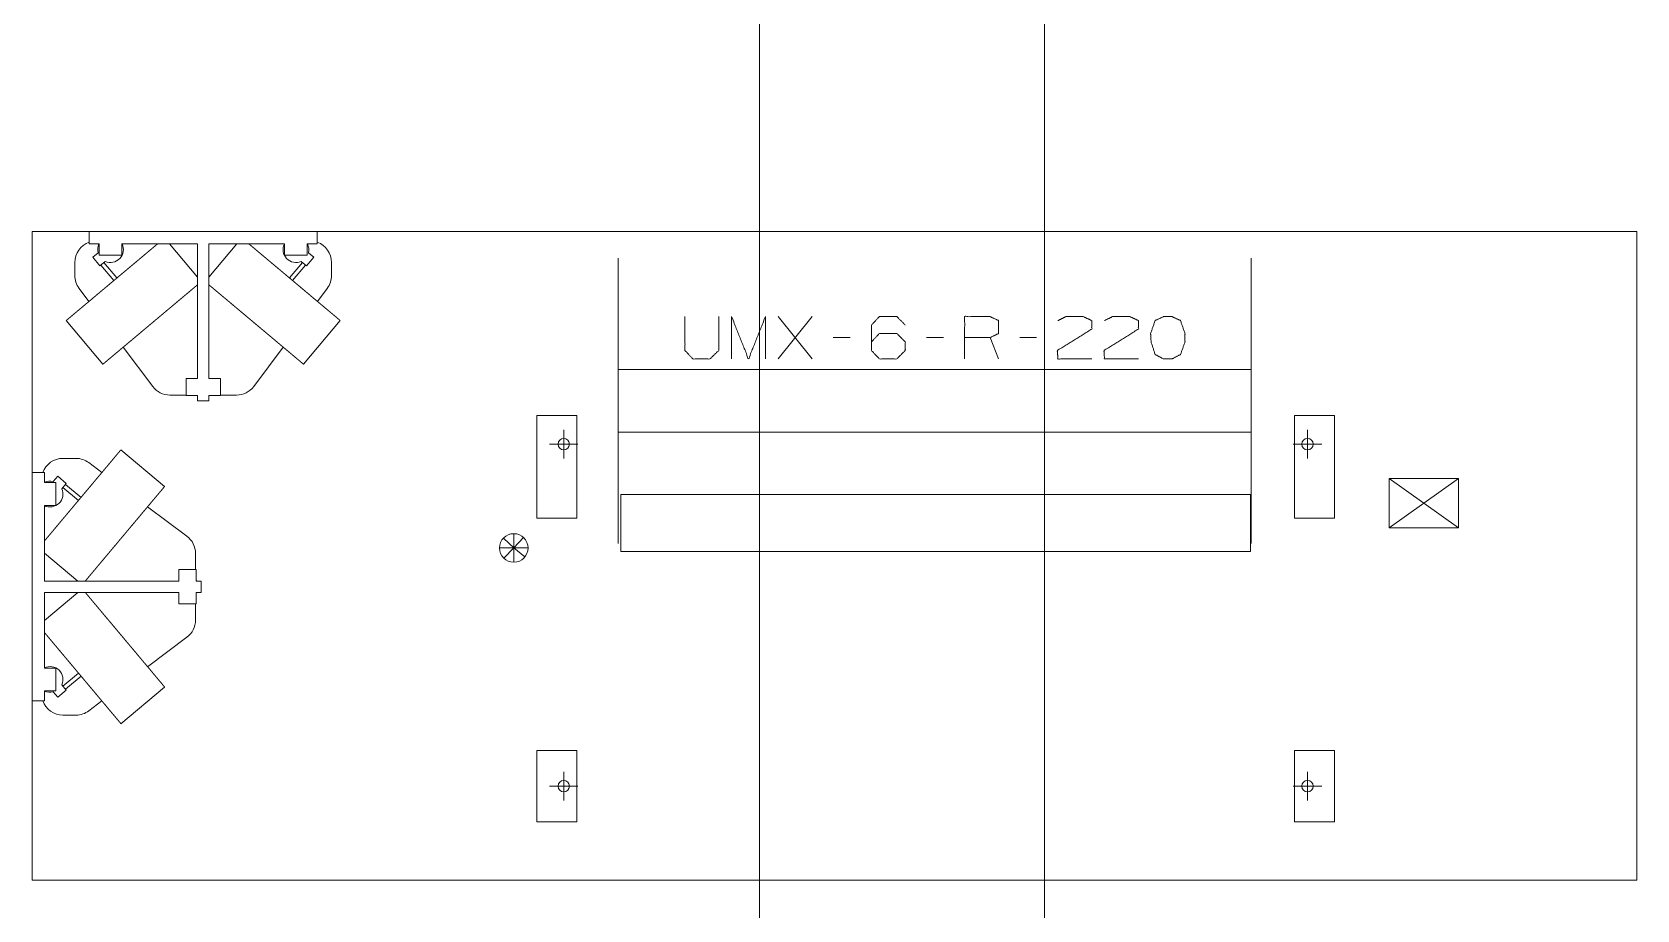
# Model space of a CAD drawing. Header units: millimetres. Extents: x 3056 to 110866, y 16649 to 58349.
# Drawn here: x 21756 to 27383, y 31291 to 34369 of the extents above; entities that cross this region are included whole.
import ezdxf

# ---------------------------------------------------------------- set-up
doc = ezdxf.new("R2010")
doc.units = ezdxf.units.MM
doc.layers.add('1', color=7, linetype='Continuous', true_color=0xffffff)

msp = doc.modelspace()

# ---------------------------------------------------------------- linework, layer by layer
at = {"layer": '1', "color": 143, "linetype": 'Continuous', "lineweight": 13}
for p, q in [((24306.5, 54363.3), (24306.5, 17870.4)), ((25306.5, 17870.4), (25306.5, 52663.3))]:
    msp.add_line(p, q, dxfattribs=at)
at = {"layer": '1', "color": 80, "linetype": 'Continuous', "lineweight": 13}
for p, q in [((21756.5, 31395.3), (21756.5, 33669.3)), ((21756.5, 31395.3), (21756.5, 33669.3)), ((21756.5, 33669.3), (27383.5, 33669.3)), ((21756.5, 33669.3), (27383.5, 33669.3)), ((21956.5, 33669.3), (21956.5, 33626.3)), ((22756.5, 33669.3), (22756.5, 33626.3)), ((27383.5, 33669.3), (27383.5, 31395.3)), ((27383.5, 33669.3), (27383.5, 31395.3)), ((21956.5, 33626.3), (21991.5, 33626.3)), ((21987.6, 33595.1), (21968.9, 33579.4)), ((21991.5, 33626.3), (21991.5, 33586.3)), ((22071.5, 33626.3), (22336.5, 33626.3)), ((22071.5, 33626.3), (22071.5, 33586.3)), ((22336.5, 33509.2), (22238.2, 33626.3)), ((22336.5, 33626.3), (22336.5, 33154.3)), ((22376.5, 33626.3), (22376.5, 33154.3)), ((22474.7, 33626.3), (22376.5, 33509.2)), ((22376.5, 33626.3), (22641.5, 33626.3)), ((22641.5, 33626.3), (22641.5, 33586.3)), ((22721.5, 33626.3), (22721.5, 33586.3)), ((22721.5, 33626.3), (22756.5, 33626.3)), ((22725.3, 33595.1), (22744.1, 33579.4)), ((21906.5, 33515.3), (21906.5, 33561.3)), ((21994.1, 33549.3), (21968.9, 33579.4)), ((22071.5, 33586.3), (21991.5, 33586.3)), ((22012.9, 33565), (21994.1, 33549.3)), ((21997.6, 33552.2), (22043.2, 33497.8)), ((22053.9, 33506.8), (22008.3, 33561.2)), ((22721.5, 33586.3), (22641.5, 33586.3)), ((22704.7, 33561.2), (22659, 33506.8)), ((22669.7, 33497.8), (22715.4, 33552.2)), ((22700.1, 33565), (22718.8, 33549.3)), ((22718.8, 33549.3), (22744.1, 33579.4)), ((22806.5, 33561.3), (22806.5, 33515.3)), ((21921.5, 33470.3), (21955.8, 33424.5)), ((22757.1, 33424.5), (22791.5, 33470.3)), ((24372.6, 33223), (24491.3, 33371.4)), ((24491.3, 33223), (24372.6, 33371.4)), ((21876.2, 33357.7), (22004.8, 33204.5)), ((22708.2, 33204.5), (22836.7, 33357.7)), ((22076, 33264.2), (22179.5, 33126.3)), ((22533.5, 33126.3), (22636.9, 33264.2)), ((24625.1, 33298), (24565.7, 33298)), ((24951.9, 33298), (24892.6, 33298)), ((25145.1, 33223), (25115.4, 33298)), ((25278.8, 33298), (25219.4, 33298)), ((22296.5, 33154.3), (22296.5, 33094.3)), ((22336.5, 33154.3), (22296.5, 33154.3)), ((22376.5, 33154.3), (22416.5, 33154.3)), ((22416.5, 33154.3), (22416.5, 33094.3)), ((26031.4, 33185.5), (23811.5, 33185.5)), ((22296.5, 33096.3), (22239.5, 33096.3)), ((22336.5, 33094.3), (22296.5, 33094.3)), ((22336.5, 33094.3), (22336.5, 33076.3)), ((22376.5, 33094.3), (22416.5, 33094.3)), ((22376.5, 33094.3), (22376.5, 33076.3)), ((22376.7, 33091.6), (22376.5, 33091.6)), ((22376.7, 33091.6), (22376.7, 33094.3)), ((22473.5, 33096.3), (22416.5, 33096.3)), ((22376.5, 33076.3), (22336.5, 33076.3)), ((23526, 33024.3), (23526, 32664.3)), ((23666, 33024.3), (23526, 33024.3)), ((23620.5, 32974.3), (23620.5, 32874.3)), ((23666, 32664.3), (23666, 33024.3)), ((26323, 33024.3), (26183, 33024.3)), ((26183, 33024.3), (26183, 32664.3)), ((26228.5, 32974.3), (26228.5, 32874.3)), ((26323, 32664.3), (26323, 33024.3)), ((23570.5, 32924.3), (23670.5, 32924.3)), ((23811.5, 32966.4), (26031.4, 32966.4)), ((26178.5, 32924.3), (26278.5, 32924.3)), ((21864.5, 32874.3), (21910.5, 32874.3)), ((22221.3, 32776), (22068.1, 32904.6)), ((21756.5, 32824.3), (21799.5, 32824.3)), ((21799.5, 32789.3), (21799.5, 32824.3)), ((21830.6, 32793.2), (21846.4, 32811.9)), ((21876.5, 32786.7), (21846.4, 32811.9)), ((22001.3, 32824.9), (21955.5, 32859.3)), ((21799.5, 32789.3), (21839.5, 32789.3)), ((21839.5, 32789.3), (21839.5, 32709.3)), ((21860.7, 32767.9), (21876.5, 32786.7)), ((21864.6, 32772.5), (21919, 32726.8)), ((21928, 32737.6), (21873.6, 32783.2)), ((26514.5, 32630.3), (26514.5, 32804.3)), ((26758.5, 32630.3), (26514.5, 32804.3)), ((26514.5, 32804.3), (26758.5, 32804.3)), ((26758.5, 32804.3), (26636.5, 32717.3)), ((26758.5, 32804.3), (26758.5, 32630.3)), ((21799.5, 32709.3), (21839.5, 32709.3)), ((21799.5, 32444.3), (21799.5, 32709.3)), ((22299.5, 32601.3), (22161.5, 32704.8)), ((23820.5, 32747.3), (26028.5, 32747.3)), ((23820.5, 32547.3), (23820.5, 32747.3)), ((26028.5, 32747.3), (26028.5, 32547.3)), ((26514.5, 32630.3), (26636.5, 32717.3)), ((23526, 32664.3), (23666, 32664.3)), ((26183, 32664.3), (26323, 32664.3)), ((23445.5, 32560.3), (23409.1, 32594.6)), ((23445.5, 32560.3), (23445.5, 32610.3)), ((23445.5, 32560.3), (23479.8, 32596.7)), ((26758.5, 32630.3), (26514.5, 32630.3)), ((21799.5, 32542.5), (21916.5, 32444.3)), ((22329.5, 32541.3), (22329.5, 32484.3)), ((23445.5, 32560.3), (23395.5, 32560.3)), ((23445.5, 32560.3), (23411.1, 32523.9)), ((23445.5, 32560.3), (23484.3, 32528.8)), ((23445.5, 32560.3), (23445.5, 32510.3)), ((23445.5, 32560.3), (23495.5, 32560.3)), ((26028.5, 32547.3), (23820.5, 32547.3)), ((22271.5, 32484.3), (22331.5, 32484.3)), ((22271.5, 32444.3), (22271.5, 32484.3)), ((22331.5, 32444.3), (22331.5, 32484.3)), ((21799.5, 32444.3), (22271.5, 32444.3)), ((22334.1, 32444.6), (22331.5, 32444.5)), ((22331.5, 32444.3), (22349.5, 32444.3)), ((22334.1, 32444.6), (22334.1, 32444.3)), ((22349.5, 32444.3), (22349.5, 32404.3)), ((21799.5, 32139.3), (21799.5, 32404.3)), ((21916.5, 32404.3), (21799.5, 32306.1)), ((21799.5, 32404.3), (22271.5, 32404.3)), ((22271.5, 32404.3), (22271.5, 32364.3)), ((22271.5, 32364.3), (22331.5, 32364.3)), ((22329.5, 32364.3), (22329.5, 32307.3)), ((22331.5, 32404.3), (22349.5, 32404.3)), ((22331.5, 32404.3), (22331.5, 32364.3)), ((22161.5, 32143.8), (22299.5, 32247.3)), ((21799.5, 32139.3), (21839.5, 32139.3)), ((21839.5, 32139.3), (21839.5, 32059.3)), ((21860.7, 32080.7), (21876.5, 32061.9)), ((21919, 32121.8), (21864.6, 32076.1)), ((21873.6, 32065.4), (21928, 32111)), ((21756.5, 32024.3), (21799.5, 32024.3)), ((21799.5, 32059.3), (21839.5, 32059.3)), ((21799.5, 32024.3), (21799.5, 32059.3)), ((21830.6, 32055.4), (21846.4, 32036.7)), ((21876.5, 32061.9), (21846.4, 32036.7)), ((21955.5, 31989.3), (22001.3, 32023.7)), ((22068.1, 31944), (22221.3, 32072.6)), ((21910.5, 31974.3), (21864.5, 31974.3)), ((23526, 31850.3), (23526, 31600.3)), ((23666, 31850.3), (23526, 31850.3)), ((23666, 31600.3), (23666, 31850.3)), ((26183, 31850.3), (26183, 31600.3)), ((26323, 31850.3), (26183, 31850.3)), ((26323, 31600.3), (26323, 31850.3)), ((23620.5, 31775.3), (23620.5, 31675.3)), ((26228.5, 31775.3), (26228.5, 31675.3)), ((23570.5, 31725.3), (23670.5, 31725.3)), ((26178.5, 31725.3), (26278.5, 31725.3)), ((23526, 31600.3), (23666, 31600.3)), ((26183, 31600.3), (26323, 31600.3)), ((27383.5, 31395.3), (21756.5, 31395.3)), ((27383.5, 31395.3), (21756.5, 31395.3))]:
    msp.add_line(p, q, dxfattribs=at)
for centre, radius in [((23620.5, 32924.3), 20), ((26228.5, 32924.3), 20), ((23445.5, 32560.3), 50), ((23620.5, 31725.3), 20), ((26228.5, 31725.3), 20)]:
    msp.add_circle(centre, radius, dxfattribs=at)
for centre, radius, start, end in [((21981.5, 33561.3), 75, 109.4723, 180), ((22031.5, 33606.3), 45.2, 153.7683, 194.2622), ((22031.5, 33606.3), 45.2, 245.7378, 26.2321), ((22681.5, 33606.3), 45.2, 153.7679, 294.2622), ((22681.5, 33606.3), 45.2, 345.7378, 26.2317), ((22731.5, 33561.3), 75, 0, 70.5277), ((21981.5, 33515.3), 75, 180, 216.8699), ((22731.5, 33515.3), 75, 323.1301, 0), ((22239.5, 33171.3), 75, 216.8699, 270), ((22473.5, 33171.3), 75, 270, 323.1301), ((21864.5, 32799.3), 75, 90, 160.5277), ((21910.5, 32799.3), 75, 53.1301, 90), ((21819.5, 32749.3), 45.2, 75.7378, 116.2317), ((21819.5, 32749.3), 45.2, 243.7679, 24.2622), ((22254.5, 32541.3), 75, 0, 53.1301), ((22254.5, 32307.3), 75, 306.8699, 360), ((21819.5, 32099.3), 45.2, 335.7378, 116.2321), ((21864.5, 32049.3), 75, 199.4723, 270), ((21819.5, 32099.3), 45.2, 243.7683, 284.2622), ((21910.5, 32049.3), 75, 270, 306.8699)]:
    msp.add_arc(centre, radius, start, end, dxfattribs=at)
for points, knots in [([(22196.3, 33626.3), (22194.9, 33625.1), (22193.6, 33624), (22192.1, 33622.8), (22190.7, 33621.6), (22187.7, 33619), (22184.5, 33616.4), (22182.9, 33615), (22181.3, 33613.7), (22177.9, 33610.8), (22176.1, 33609.3), (22174.4, 33607.9), (22170.8, 33604.8), (22167, 33601.7), (22163.2, 33598.5), (22161.2, 33596.8), (22157.2, 33593.5), (22155.2, 33591.8), (22151.1, 33588.3), (22146.8, 33584.8), (22144.7, 33582.9), (22140.3, 33579.3), (22138.1, 33577.4), (22135.8, 33575.5), (22133.6, 33573.6), (22129, 33569.8), (22126.7, 33567.9), (22124.4, 33565.9), (22119.7, 33562), (22114.9, 33557.9), (22112.5, 33555.9), (22110, 33553.9), (22107.6, 33551.8), (22102.7, 33547.7), (22100.2, 33545.6), (22095.2, 33541.4), (22090.2, 33537.2), (22085.1, 33532.9), (22080, 33528.7), (22077.4, 33526.5), (22072.2, 33522.2), (22067.1, 33517.8), (22064.5, 33515.7), (22059.3, 33511.3), (22054.1, 33506.9), (22051.5, 33504.7), (22046.3, 33500.4), (22041.1, 33496), (22038.4, 33493.8), (22033.2, 33489.5), (22028.1, 33485.1), (22022.9, 33480.8), (22017.8, 33476.5), (22012.6, 33472.2), (22007.6, 33467.9), (22002.5, 33463.7), (21997.5, 33459.5), (21995, 33457.4), (21992.6, 33455.3), (21990.1, 33453.3), (21985.2, 33449.2), (21980.4, 33445.1), (21978, 33443.1), (21973.3, 33439.2), (21968.6, 33435.2), (21964.1, 33431.4), (21959.6, 33427.6), (21955.1, 33423.9), (21950.8, 33420.3), (21948.7, 33418.5), (21944.5, 33415), (21942.4, 33413.2), (21940.4, 33411.5), (21938.3, 33409.8), (21936.4, 33408.2), (21934.4, 33406.5), (21932.5, 33404.9), (21930.5, 33403.3), (21926.8, 33400.1), (21923.2, 33397.1), (21919.6, 33394.1), (21916.2, 33391.3), (21914.6, 33389.9), (21911.4, 33387.2), (21909.8, 33385.9), (21908.3, 33384.6), (21906.8, 33383.3), (21905.3, 33382.1), (21903.9, 33380.9), (21902.5, 33379.7), (21901.1, 33378.6), (21899.8, 33377.5), (21897.2, 33375.3), (21894.8, 33373.3), (21892.5, 33371.4), (21891.4, 33370.4), (21890.4, 33369.6), (21889.4, 33368.7), (21887.4, 33367.1), (21886.5, 33366.4), (21885.7, 33365.6), (21884, 33364.2), (21883.3, 33363.6), (21882.5, 33363), (21881.2, 33361.9), (21880.1, 33360.9), (21879, 33360.1), (21878.2, 33359.3), (21877.5, 33358.7), (21877.2, 33358.5), (21876.7, 33358.1), (21876.5, 33357.9), (21876.4, 33357.8), (21876.3, 33357.7), (21876.2, 33357.7), (21876.2, 33357.7)], [0, 0, 0.004292, 0.008591, 0.013096, 0.017599, 0.027014, 0.036825, 0.041921, 0.047022, 0.057601, 0.063075, 0.068547, 0.079854, 0.091511, 0.103504, 0.109668, 0.122148, 0.128465, 0.141408, 0.154643, 0.161402, 0.175053, 0.181944, 0.188962, 0.195984, 0.210267, 0.217525, 0.224778, 0.23951, 0.254444, 0.262005, 0.269565, 0.277216, 0.292592, 0.300322, 0.315928, 0.331667, 0.347526, 0.363492, 0.371514, 0.387605, 0.403762, 0.411858, 0.428091, 0.444352, 0.452496, 0.468774, 0.485049, 0.493181, 0.509421, 0.525613, 0.541749, 0.557807, 0.573784, 0.589656, 0.605411, 0.621032, 0.628771, 0.636508, 0.644168, 0.659399, 0.674447, 0.681926, 0.69668, 0.711218, 0.72553, 0.739597, 0.75341, 0.766959, 0.77359, 0.786717, 0.793203, 0.799541, 0.805878, 0.81206, 0.818239, 0.824255, 0.830268, 0.841966, 0.853314, 0.864306, 0.874926, 0.880047, 0.890096, 0.895024, 0.899756, 0.904486, 0.909014, 0.91354, 0.917861, 0.92218, 0.926292, 0.934294, 0.941869, 0.949005, 0.952459, 0.955694, 0.958926, 0.964934, 0.967712, 0.970483, 0.975566, 0.977875, 0.980183, 0.98432, 0.987983, 0.99116, 0.993857, 0.996063, 0.996928, 0.998398, 0.999016, 0.999385, 0.999755, 0.999877, 1, 1]), ([(22836.7, 33357.7), (22836.7, 33357.7), (22836.7, 33357.7), (22836.5, 33357.8), (22836.4, 33357.9), (22836.2, 33358.1), (22836, 33358.3), (22835.8, 33358.5), (22835.5, 33358.7), (22835.1, 33359), (22834.8, 33359.3), (22833.9, 33360.1), (22833.4, 33360.5), (22832.3, 33361.4), (22831.1, 33362.4), (22830.4, 33363), (22829.7, 33363.6), (22828.9, 33364.2), (22828.1, 33364.9), (22827.3, 33365.6), (22826.4, 33366.4), (22824.5, 33367.9), (22822.6, 33369.6), (22821.5, 33370.4), (22820.4, 33371.4), (22818.1, 33373.3), (22817, 33374.3), (22815.7, 33375.3), (22814.5, 33376.4), (22813.1, 33377.5), (22811.8, 33378.6), (22810.4, 33379.7), (22809.1, 33380.9), (22807.6, 33382.1), (22806.2, 33383.3), (22804.6, 33384.6), (22803.1, 33385.9), (22800, 33388.5), (22796.7, 33391.3), (22795, 33392.7), (22791.5, 33395.6), (22789.8, 33397.1), (22788, 33398.6), (22784.3, 33401.7), (22782.4, 33403.3), (22780.5, 33404.9), (22776.6, 33408.2), (22772.6, 33411.5), (22770.5, 33413.2), (22768.5, 33415), (22764.3, 33418.5), (22762.1, 33420.3), (22760, 33422.1), (22755.6, 33425.8), (22753.4, 33427.6), (22748.9, 33431.4), (22746.6, 33433.3), (22744.3, 33435.2), (22739.6, 33439.2), (22737.3, 33441.1), (22732.5, 33445.1), (22730.1, 33447.1), (22725.3, 33451.2), (22722.8, 33453.3), (22717.9, 33457.4), (22715.4, 33459.5), (22710.4, 33463.7), (22707.9, 33465.8), (22702.8, 33470), (22700.3, 33472.2), (22695.2, 33476.5), (22690, 33480.8), (22684.9, 33485.1), (22679.7, 33489.5), (22674.5, 33493.8), (22671.9, 33496), (22666.7, 33500.4), (22661.5, 33504.7), (22658.9, 33506.9), (22656.3, 33509.1), (22653.7, 33511.3), (22648.5, 33515.7), (22643.3, 33520), (22640.7, 33522.2), (22635.5, 33526.5), (22633, 33528.7), (22630.4, 33530.8), (22627.9, 33532.9), (22622.8, 33537.2), (22617.8, 33541.4), (22612.8, 33545.6), (22607.8, 33549.8), (22605.4, 33551.8), (22602.9, 33553.9), (22600.5, 33555.9), (22595.7, 33559.9), (22593.3, 33562), (22588.6, 33565.9), (22586.2, 33567.9), (22583.9, 33569.8), (22579.4, 33573.6), (22577.1, 33575.5), (22574.9, 33577.4), (22570.4, 33581.1), (22566.1, 33584.8), (22561.9, 33588.3), (22557.7, 33591.8), (22553.7, 33595.2), (22549.8, 33598.5), (22545.9, 33601.7), (22542.2, 33604.8), (22538.6, 33607.9), (22536.8, 33609.3), (22535.1, 33610.8), (22531.7, 33613.7), (22530, 33615), (22528.4, 33616.4), (22525.3, 33619), (22522.2, 33621.6), (22519.4, 33624), (22516.6, 33626.3)], [0, 0, 0.000126, 0.000247, 0.000615, 0.000984, 0.0016, 0.002216, 0.003074, 0.003937, 0.005042, 0.006143, 0.00884, 0.010431, 0.013851, 0.017747, 0.019819, 0.022125, 0.024434, 0.026978, 0.029517, 0.032291, 0.03807, 0.044308, 0.047543, 0.050995, 0.058131, 0.061808, 0.065704, 0.069601, 0.073708, 0.07782, 0.082139, 0.086462, 0.090988, 0.095514, 0.100246, 0.104978, 0.114829, 0.125076, 0.130383, 0.141192, 0.146684, 0.15236, 0.163883, 0.169729, 0.175743, 0.18794, 0.200456, 0.206797, 0.213282, 0.226409, 0.233043, 0.239815, 0.253495, 0.260403, 0.274469, 0.281628, 0.288783, 0.303322, 0.310696, 0.325554, 0.333028, 0.348173, 0.355831, 0.371228, 0.378967, 0.394588, 0.402466, 0.418281, 0.426218, 0.44219, 0.458252, 0.474386, 0.490578, 0.50682, 0.51495, 0.531227, 0.547505, 0.555644, 0.563774, 0.571908, 0.588141, 0.604329, 0.612391, 0.628484, 0.636507, 0.644493, 0.652474, 0.668329, 0.684073, 0.699676, 0.715136, 0.722785, 0.730434, 0.737993, 0.753021, 0.760491, 0.775222, 0.782476, 0.789734, 0.804016, 0.811036, 0.818051, 0.831839, 0.845358, 0.858592, 0.871536, 0.884173, 0.896496, 0.908486, 0.920144, 0.931451, 0.936925, 0.942399, 0.952978, 0.958079, 0.963176, 0.972986, 0.982401, 0.991407, 1, 1]), ([(23811.5, 33575.9), (23811.5, 33575.9), (23811.5, 33575.7), (23811.5, 33575.5), (23811.5, 33575), (23811.5, 33574.3), (23811.5, 33573.3), (23811.5, 33572.8), (23811.5, 33571.5), (23811.5, 33570.1), (23811.5, 33568.4), (23811.5, 33566.6), (23811.5, 33564.5), (23811.5, 33562.2), (23811.5, 33559.8), (23811.5, 33557.1), (23811.5, 33554.2), (23811.5, 33551.1), (23811.5, 33549.5), (23811.5, 33546.2), (23811.5, 33542.6), (23811.5, 33538.9), (23811.5, 33534.9), (23811.5, 33530.8), (23811.5, 33526.4), (23811.5, 33521.9), (23811.5, 33517.2), (23811.5, 33512.3), (23811.5, 33507.2), (23811.5, 33502), (23811.5, 33496.6), (23811.5, 33491), (23811.5, 33485.2), (23811.5, 33479.3), (23811.5, 33473.1), (23811.5, 33466.9), (23811.5, 33460.4), (23811.5, 33453.8), (23811.5, 33447.1), (23811.5, 33440.2), (23811.5, 33433.1), (23811.5, 33425.9), (23811.5, 33422.2), (23811.5, 33414.8), (23811.5, 33407.2), (23811.5, 33399.5), (23811.5, 33391.6), (23811.5, 33383.7), (23811.5, 33375.6), (23811.5, 33367.3), (23811.5, 33359), (23811.5, 33350.5), (23811.5, 33341.9), (23811.5, 33337.6), (23811.5, 33328.9), (23811.5, 33320), (23811.5, 33311.1), (23811.5, 33302), (23811.5, 33292.9), (23811.5, 33283.7), (23811.5, 33274.3), (23811.5, 33264.9), (23811.5, 33255.4), (23811.5, 33245.9), (23811.5, 33236.3), (23811.5, 33231.4), (23811.5, 33221.7), (23811.5, 33211.9), (23811.5, 33202.1), (23811.5, 33192.2), (23811.5, 33187.2), (23811.5, 33177.2), (23811.5, 33167.2), (23811.5, 33157.2), (23811.5, 33152.1), (23811.5, 33142), (23811.5, 33131.9), (23811.5, 33121.8), (23811.5, 33111.6), (23811.5, 33101.4), (23811.5, 33091.2), (23811.5, 33081), (23811.5, 33075.9)], [0, 0, 0.000106, 0.000519, 0.000831, 0.001873, 0.003328, 0.005196, 0.006339, 0.008832, 0.011732, 0.01505, 0.01877, 0.022902, 0.027443, 0.032385, 0.037735, 0.043482, 0.049625, 0.052795, 0.059537, 0.066665, 0.074179, 0.082084, 0.090366, 0.099034, 0.108072, 0.117481, 0.127254, 0.137393, 0.147892, 0.158745, 0.169953, 0.181499, 0.19339, 0.205613, 0.218171, 0.231051, 0.244253, 0.257768, 0.27159, 0.285719, 0.300144, 0.307499, 0.322358, 0.337498, 0.352918, 0.368602, 0.384551, 0.400755, 0.417206, 0.433907, 0.450835, 0.467996, 0.476632, 0.494126, 0.511827, 0.529729, 0.547831, 0.56612, 0.584587, 0.60323, 0.622037, 0.640997, 0.66011, 0.679367, 0.689061, 0.708513, 0.728087, 0.747772, 0.767558, 0.77748, 0.797413, 0.817432, 0.837524, 0.847605, 0.867798, 0.888044, 0.908338, 0.928668, 0.949025, 0.969409, 0.989803, 1, 1]), ([(26031.5, 33075.9), (26031.5, 33086.1), (26031.5, 33096.3), (26031.5, 33106.5), (26031.5, 33116.7), (26031.5, 33126.9), (26031.5, 33137), (26031.5, 33147.1), (26031.5, 33157.2), (26031.5, 33167.2), (26031.5, 33177.2), (26031.5, 33187.2), (26031.5, 33197.1), (26031.5, 33207), (26031.5, 33216.8), (26031.5, 33226.6), (26031.5, 33231.4), (26031.5, 33241.1), (26031.5, 33250.7), (26031.5, 33260.2), (26031.5, 33269.6), (26031.5, 33279), (26031.5, 33283.7), (26031.5, 33292.9), (26031.5, 33302), (26031.5, 33311.1), (26031.5, 33320), (26031.5, 33328.9), (26031.5, 33337.6), (26031.5, 33346.3), (26031.5, 33354.8), (26031.5, 33363.2), (26031.5, 33371.5), (26031.5, 33379.7), (26031.5, 33387.7), (26031.5, 33395.6), (26031.5, 33403.4), (26031.5, 33411), (26031.5, 33418.5), (26031.5, 33422.2), (26031.5, 33429.5), (26031.5, 33436.6), (26031.5, 33443.6), (26031.5, 33450.4), (26031.5, 33457.1), (26031.5, 33463.6), (26031.5, 33470), (26031.5, 33476.2), (26031.5, 33482.2), (26031.5, 33488.1), (26031.5, 33493.8), (26031.5, 33499.3), (26031.5, 33504.6), (26031.5, 33509.8), (26031.5, 33514.8), (26031.5, 33519.6), (26031.5, 33524.2), (26031.5, 33528.6), (26031.5, 33532.8), (26031.5, 33536.9), (26031.5, 33540.7), (26031.5, 33544.4), (26031.5, 33547.9), (26031.5, 33551.1), (26031.5, 33554.2), (26031.5, 33557.1), (26031.5, 33559.8), (26031.5, 33562.2), (26031.5, 33564.5), (26031.5, 33566.6), (26031.5, 33568.4), (26031.5, 33569.3), (26031.5, 33570.9), (26031.5, 33571.5), (26031.5, 33572.8), (26031.5, 33573.8), (26031.5, 33574.6), (26031.5, 33575.3), (26031.5, 33575.7), (26031.5, 33575.8), (26031.5, 33575.9)], [0, 0, 0.020394, 0.040788, 0.061161, 0.081508, 0.101822, 0.122095, 0.142314, 0.162476, 0.182568, 0.202587, 0.22252, 0.242359, 0.262102, 0.281729, 0.301245, 0.310939, 0.330259, 0.349446, 0.368481, 0.387367, 0.406094, 0.415413, 0.43388, 0.452169, 0.470271, 0.488173, 0.505874, 0.523368, 0.54064, 0.55769, 0.574502, 0.59108, 0.60741, 0.623487, 0.639309, 0.654861, 0.670138, 0.68514, 0.692501, 0.707069, 0.721346, 0.735321, 0.748989, 0.762351, 0.775389, 0.788111, 0.800498, 0.812558, 0.824274, 0.835651, 0.846679, 0.857358, 0.867676, 0.877635, 0.887224, 0.896447, 0.9053, 0.913772, 0.921868, 0.929578, 0.936902, 0.943834, 0.950375, 0.956518, 0.962265, 0.967615, 0.972557, 0.977098, 0.98123, 0.98495, 0.986713, 0.989819, 0.991168, 0.993661, 0.995735, 0.997402, 0.998645, 0.999481, 0.999794, 1, 1]), ([(22336.5, 33482.8), (22335.4, 33481.9), (22334.4, 33481.1), (22332.2, 33479.2), (22329.9, 33477.3), (22328.6, 33476.2), (22327.4, 33475.2), (22326.1, 33474.1), (22324.8, 33473), (22322, 33470.7), (22319.1, 33468.2), (22317.6, 33467), (22316.1, 33465.7), (22314.5, 33464.4), (22313, 33463.1), (22309.7, 33460.3), (22308, 33458.9), (22304.5, 33456), (22302.8, 33454.5), (22299.2, 33451.5), (22295.4, 33448.4), (22293.5, 33446.8), (22291.6, 33445.1), (22287.6, 33441.8), (22283.6, 33438.4), (22279.4, 33435), (22275.2, 33431.4), (22270.9, 33427.8), (22266.5, 33424.1), (22262, 33420.3), (22259.7, 33418.4), (22255.1, 33414.5), (22250.4, 33410.6), (22248, 33408.6), (22243.3, 33404.6), (22240.8, 33402.6), (22238.4, 33400.5), (22236, 33398.5), (22231, 33394.3), (22228.6, 33392.3), (22223.6, 33388.1), (22218.5, 33383.9), (22216, 33381.7), (22213.5, 33379.6), (22208.4, 33375.3), (22205.8, 33373.2), (22203.2, 33371), (22200.6, 33368.8), (22195.5, 33364.5), (22192.9, 33362.3), (22190.3, 33360.1), (22187.7, 33358), (22182.5, 33353.6), (22177.3, 33349.2), (22172.1, 33344.9), (22169.5, 33342.7), (22166.9, 33340.5), (22164.3, 33338.3), (22159.1, 33334), (22156.5, 33331.8), (22153.9, 33329.6), (22151.3, 33327.5), (22146.2, 33323.1), (22141.1, 33318.9), (22136, 33314.6), (22133.5, 33312.5), (22128.5, 33308.3), (22126, 33306.2), (22121, 33302), (22118.6, 33300), (22116.1, 33297.9), (22111.3, 33293.8), (22108.9, 33291.8), (22106.5, 33289.8), (22101.8, 33285.9), (22097.1, 33282), (22092.5, 33278.1), (22090.3, 33276.2), (22088, 33274.3), (22085.8, 33272.5), (22081.5, 33268.8), (22079.3, 33267), (22075, 33263.4), (22070.9, 33260), (22066.8, 33256.6), (22064.9, 33254.9), (22062.9, 33253.2), (22061, 33251.6), (22057.2, 33248.4), (22053.5, 33245.4), (22049.9, 33242.4), (22048.2, 33240.9), (22046.5, 33239.5), (22043.1, 33236.7), (22039.9, 33234), (22038.3, 33232.6), (22035.3, 33230.1), (22032.4, 33227.7), (22031, 33226.5), (22028.3, 33224.2), (22027, 33223.1), (22024.5, 33221.1), (22022.2, 33219.1), (22021.1, 33218.2), (22020, 33217.2), (22017.9, 33215.5), (22016, 33213.9), (22015.1, 33213.1), (22013.4, 33211.7), (22012.6, 33211), (22011.1, 33209.8), (22010.4, 33209.2), (22009.8, 33208.7), (22009.2, 33208.2), (22008.1, 33207.3), (22007.6, 33206.8), (22007.2, 33206.5), (22006.7, 33206.1), (22006.4, 33205.8), (22006, 33205.5), (22005.5, 33205.1), (22005.3, 33204.9), (22005.1, 33204.7), (22005, 33204.6), (22004.8, 33204.5), (22004.8, 33204.5), (22004.8, 33204.5)], [0, 0, 0.003105, 0.006206, 0.012842, 0.019912, 0.023655, 0.027398, 0.031349, 0.035296, 0.043606, 0.052311, 0.05686, 0.06141, 0.06615, 0.070887, 0.080741, 0.08585, 0.096246, 0.101533, 0.112454, 0.123714, 0.129508, 0.135298, 0.147191, 0.159395, 0.171895, 0.184672, 0.197714, 0.211021, 0.22457, 0.231466, 0.245363, 0.259476, 0.26658, 0.280988, 0.288287, 0.295583, 0.302964, 0.317802, 0.325258, 0.340316, 0.355505, 0.363156, 0.370802, 0.386199, 0.393945, 0.401687, 0.409468, 0.425052, 0.432863, 0.440689, 0.44852, 0.464208, 0.47991, 0.495615, 0.503459, 0.511307, 0.519134, 0.534775, 0.542585, 0.550365, 0.558144, 0.573639, 0.58904, 0.604346, 0.611947, 0.627073, 0.634608, 0.649533, 0.656919, 0.664301, 0.678906, 0.686115, 0.693327, 0.707551, 0.721571, 0.735372, 0.742153, 0.748938, 0.755596, 0.768788, 0.775319, 0.788114, 0.800625, 0.812847, 0.818806, 0.824761, 0.830564, 0.842003, 0.853109, 0.863878, 0.869178, 0.874296, 0.884354, 0.894045, 0.898795, 0.907918, 0.916644, 0.92081, 0.928938, 0.9329, 0.940412, 0.947503, 0.950836, 0.954167, 0.960399, 0.966192, 0.96887, 0.973994, 0.976445, 0.980892, 0.98289, 0.984881, 0.986646, 0.989944, 0.991478, 0.992776, 0.994074, 0.995142, 0.996207, 0.997864, 0.998456, 0.99905, 0.999404, 0.999764, 0.999879, 1, 1]), ([(22708.2, 33204.5), (22708.1, 33204.5), (22708.1, 33204.5), (22708, 33204.6), (22707.9, 33204.7), (22707.7, 33204.9), (22707.5, 33205.1), (22706.9, 33205.5), (22706.6, 33205.8), (22706.2, 33206.1), (22705.8, 33206.5), (22705.4, 33206.8), (22704.3, 33207.7), (22703.8, 33208.2), (22703.2, 33208.7), (22702.5, 33209.2), (22701.8, 33209.8), (22700.4, 33211), (22698.7, 33212.4), (22697, 33213.9), (22696, 33214.7), (22694, 33216.4), (22693, 33217.2), (22691.9, 33218.2), (22689.6, 33220.1), (22687.2, 33222.1), (22685.9, 33223.1), (22683.3, 33225.4), (22680.5, 33227.7), (22679.1, 33228.9), (22676.1, 33231.4), (22674.6, 33232.6), (22673, 33234), (22669.8, 33236.7), (22666.5, 33239.5), (22663, 33242.4), (22661.3, 33243.8), (22657.6, 33246.9), (22653.9, 33250), (22650.1, 33253.2), (22648.1, 33254.9), (22646.1, 33256.6), (22642, 33260), (22637.9, 33263.4), (22633.7, 33267), (22629.3, 33270.6), (22627.1, 33272.5), (22624.9, 33274.3), (22622.7, 33276.2), (22620.4, 33278.1), (22618.1, 33280), (22613.5, 33283.9), (22611.2, 33285.9), (22606.5, 33289.8), (22604.1, 33291.8), (22599.2, 33295.9), (22596.8, 33297.9), (22594.4, 33300), (22589.5, 33304.1), (22584.5, 33308.3), (22582, 33310.4), (22576.9, 33314.6), (22571.9, 33318.9), (22566.8, 33323.1), (22561.6, 33327.5), (22556.5, 33331.8), (22553.9, 33334), (22551.3, 33336.1), (22546.1, 33340.5), (22540.9, 33344.9), (22538.3, 33347), (22533.1, 33351.4), (22530.5, 33353.6), (22525.3, 33358), (22522.7, 33360.1), (22520.1, 33362.3), (22517.5, 33364.5), (22512.3, 33368.8), (22507.1, 33373.2), (22502, 33377.5), (22496.9, 33381.7), (22494.4, 33383.9), (22489.4, 33388.1), (22484.4, 33392.3), (22481.9, 33394.3), (22477, 33398.5), (22474.5, 33400.5), (22472.1, 33402.6), (22469.7, 33404.6), (22464.9, 33408.6), (22462.5, 33410.6), (22457.9, 33414.5), (22453.3, 33418.4), (22451, 33420.3), (22448.7, 33422.2), (22446.5, 33424.1), (22442.1, 33427.8), (22437.7, 33431.4), (22433.5, 33435), (22431.4, 33436.7), (22429.3, 33438.4), (22425.3, 33441.8), (22423.3, 33443.5), (22419.4, 33446.8), (22417.5, 33448.4), (22413.8, 33451.5), (22412, 33453), (22410.2, 33454.5), (22406.6, 33457.5), (22403.3, 33460.3), (22401.6, 33461.7), (22398.4, 33464.4), (22396.8, 33465.7), (22393.8, 33468.2), (22392.4, 33469.5), (22389.6, 33471.8), (22388.2, 33473), (22386.9, 33474.1), (22385.6, 33475.2), (22383.1, 33477.3), (22381.9, 33478.2), (22380.7, 33479.2), (22379.6, 33480.2), (22377.5, 33481.9), (22376.5, 33482.8)], [0, 0, 0.000117, 0.000234, 0.000594, 0.00095, 0.001544, 0.002134, 0.003791, 0.004858, 0.005924, 0.007221, 0.008522, 0.011585, 0.01335, 0.015119, 0.01711, 0.019105, 0.023555, 0.028456, 0.033808, 0.036701, 0.042717, 0.045831, 0.049162, 0.05604, 0.063344, 0.067096, 0.075024, 0.083352, 0.087719, 0.096645, 0.101203, 0.105953, 0.115646, 0.125704, 0.136122, 0.141418, 0.152356, 0.163633, 0.175239, 0.181194, 0.187153, 0.199375, 0.211884, 0.224678, 0.237742, 0.244404, 0.251062, 0.257845, 0.264628, 0.271524, 0.285434, 0.292447, 0.306673, 0.313885, 0.328393, 0.335697, 0.343079, 0.35793, 0.372923, 0.380457, 0.395654, 0.410955, 0.426361, 0.441854, 0.457415, 0.465223, 0.473034, 0.488691, 0.504382, 0.512237, 0.527938, 0.535792, 0.551476, 0.559308, 0.567137, 0.574944, 0.590528, 0.60605, 0.621495, 0.636844, 0.644495, 0.659684, 0.674742, 0.682198, 0.697036, 0.704417, 0.711713, 0.719012, 0.73342, 0.740524, 0.754637, 0.76853, 0.775425, 0.7822, 0.788975, 0.802281, 0.815328, 0.828105, 0.834354, 0.8406, 0.852805, 0.858751, 0.870492, 0.876286, 0.887541, 0.893002, 0.898462, 0.909036, 0.919255, 0.924182, 0.93385, 0.93859, 0.947689, 0.952039, 0.960549, 0.964699, 0.968651, 0.972602, 0.980088, 0.983618, 0.987153, 0.990476, 0.996895, 1, 1]), ([(24045.7, 33371.4), (24045.7, 33252.7), (24073.8, 33223), (24133.2, 33223), (24164.4, 33252.7), (24164.4, 33371.4)], [0, 0, 0.311782, 0.419155, 0.575046, 0.688218, 1, 1]), ([(24209.1, 33223), (24209.1, 33371.4), (24268.5, 33223), (24327.9, 33371.4), (24327.9, 33223)], [0, 0, 0.240728, 0.5, 0.759272, 1, 1]), ([(24699.4, 33282.4), (24727.6, 33312.1), (24788.5, 33312.1), (24818.2, 33282.4), (24818.2, 33252.7), (24788.5, 33223), (24727.6, 33223), (24699.4, 33252.7), (24699.4, 33341.7), (24727.6, 33371.4), (24788.5, 33371.4), (24818.2, 33341.7)], [0, 0, 0.074328, 0.185081, 0.261392, 0.315347, 0.391658, 0.50241, 0.576738, 0.738608, 0.812937, 0.923689, 1, 1]), ([(25026.3, 33223), (25026.3, 33371.4), (25115.4, 33371.4), (25145.1, 33357.4), (25145.1, 33312.1), (25115.4, 33298), (25026.3, 33298)], [0, 0, 0.33923, 0.542764, 0.617838, 0.721392, 0.796467, 1, 1]), ([(25353.2, 33357.4), (25381.3, 33371.4), (25442.3, 33371.4), (25471.9, 33357.4), (25471.9, 33327.7), (25351.6, 33252.7), (25353.2, 33223), (25471.9, 33223)], [0, 0, 0.070635, 0.207523, 0.281311, 0.348001, 0.666468, 0.73325, 1, 1]), ([(25516.6, 33357.4), (25544.8, 33371.4), (25605.7, 33371.4), (25635.4, 33357.4), (25635.4, 33327.7), (25515.1, 33252.7), (25516.6, 33223), (25635.4, 33223)], [0, 0, 0.070635, 0.207516, 0.281309, 0.347999, 0.666469, 0.733251, 1, 1]), ([(25753.5, 33223), (25783.2, 33238.6), (25798.8, 33282.4), (25798.8, 33312.1), (25783.2, 33357.4), (25753.5, 33371.4), (25723.8, 33371.4), (25694.1, 33357.4), (25678.5, 33312.1), (25680.1, 33282.4), (25694.1, 33238.6), (25723.8, 33223), (25753.5, 33223)], [0, 0, 0.076269, 0.181882, 0.249379, 0.358346, 0.433026, 0.500522, 0.575202, 0.684172, 0.751761, 0.856234, 0.932504, 1, 1]), ([(23811.5, 33075.9), (23811.5, 33065.7), (23811.5, 33055.6), (23811.5, 33045.4), (23811.5, 33035.2), (23811.5, 33025), (23811.5, 33014.9), (23811.5, 33009.8), (23811.5, 32999.7), (23811.5, 32989.7), (23811.5, 32979.7), (23811.5, 32969.7), (23811.5, 32959.7), (23811.5, 32949.8), (23811.5, 32940), (23811.5, 32930.2), (23811.5, 32925.3), (23811.5, 32915.6), (23811.5, 32906), (23811.5, 32896.4), (23811.5, 32891.7), (23811.5, 32882.3), (23811.5, 32872.9), (23811.5, 32863.6), (23811.5, 32854.4), (23811.5, 32849.9), (23811.5, 32840.8), (23811.5, 32831.9), (23811.5, 32823), (23811.5, 32814.3), (23811.5, 32805.6), (23811.5, 32797.1), (23811.5, 32788.7), (23811.5, 32780.4), (23811.5, 32772.2), (23811.5, 32764.2), (23811.5, 32756.3), (23811.5, 32748.5), (23811.5, 32740.9), (23811.5, 32733.4), (23811.5, 32726), (23811.5, 32718.8), (23811.5, 32715.3), (23811.5, 32708.3), (23811.5, 32704.8), (23811.5, 32698.1), (23811.5, 32691.5), (23811.5, 32685), (23811.5, 32678.8), (23811.5, 32672.6), (23811.5, 32666.7), (23811.5, 32660.9), (23811.5, 32655.3), (23811.5, 32649.9), (23811.5, 32644.6), (23811.5, 32639.6), (23811.5, 32634.7), (23811.5, 32630), (23811.5, 32625.5), (23811.5, 32621.1), (23811.5, 32617), (23811.5, 32613), (23811.5, 32609.3), (23811.5, 32605.7), (23811.5, 32602.3), (23811.5, 32599.2), (23811.5, 32596.2), (23811.5, 32593.4), (23811.5, 32590.9), (23811.5, 32588.5), (23811.5, 32586.3), (23811.5, 32584.3), (23811.5, 32582.6), (23811.5, 32581), (23811.5, 32579.7), (23811.5, 32578.5), (23811.5, 32577.6), (23811.5, 32577.2), (23811.5, 32576.6), (23811.5, 32576.2), (23811.5, 32576), (23811.5, 32575.9)], [0, 0, 0.020399, 0.040788, 0.061161, 0.081513, 0.101827, 0.122094, 0.132207, 0.152399, 0.172524, 0.192579, 0.212555, 0.232441, 0.252232, 0.271917, 0.29149, 0.301248, 0.320637, 0.339888, 0.359001, 0.368484, 0.38737, 0.406097, 0.42465, 0.443027, 0.452171, 0.470274, 0.488176, 0.505876, 0.523371, 0.540643, 0.557687, 0.574504, 0.591083, 0.607413, 0.623489, 0.639311, 0.654863, 0.67014, 0.685142, 0.699858, 0.714283, 0.721347, 0.735322, 0.742233, 0.755748, 0.768951, 0.781831, 0.794388, 0.806611, 0.818502, 0.830048, 0.841251, 0.852104, 0.862602, 0.872746, 0.88252, 0.891929, 0.900967, 0.909629, 0.917916, 0.925816, 0.933336, 0.940464, 0.9472, 0.953545, 0.959492, 0.965038, 0.970187, 0.974928, 0.979262, 0.983194, 0.986713, 0.989819, 0.992518, 0.994804, 0.996672, 0.997397, 0.998645, 0.999481, 0.999894, 1, 1]), ([(26031.5, 32575.9), (26031.5, 32576.1), (26031.5, 32576.4), (26031.5, 32576.9), (26031.5, 32577.2), (26031.5, 32578.1), (26031.5, 32579.1), (26031.5, 32580.4), (26031.5, 32581.8), (26031.5, 32583.5), (26031.5, 32585.3), (26031.5, 32587.4), (26031.5, 32589.7), (26031.5, 32590.9), (26031.5, 32593.4), (26031.5, 32596.2), (26031.5, 32599.2), (26031.5, 32602.3), (26031.5, 32605.7), (26031.5, 32609.3), (26031.5, 32613), (26031.5, 32617), (26031.5, 32621.1), (26031.5, 32625.5), (26031.5, 32630), (26031.5, 32634.7), (26031.5, 32639.6), (26031.5, 32642.1), (26031.5, 32647.3), (26031.5, 32652.6), (26031.5, 32658.1), (26031.5, 32663.8), (26031.5, 32669.7), (26031.5, 32675.7), (26031.5, 32681.9), (26031.5, 32685), (26031.5, 32691.5), (26031.5, 32698.1), (26031.5, 32701.5), (26031.5, 32708.3), (26031.5, 32715.3), (26031.5, 32718.8), (26031.5, 32726), (26031.5, 32733.4), (26031.5, 32740.9), (26031.5, 32748.5), (26031.5, 32756.3), (26031.5, 32764.2), (26031.5, 32772.2), (26031.5, 32780.4), (26031.5, 32788.7), (26031.5, 32797.1), (26031.5, 32805.6), (26031.5, 32814.3), (26031.5, 32823), (26031.5, 32831.9), (26031.5, 32840.8), (26031.5, 32849.9), (26031.5, 32859), (26031.5, 32868.2), (26031.5, 32877.6), (26031.5, 32887), (26031.5, 32896.4), (26031.5, 32906), (26031.5, 32915.6), (26031.5, 32925.3), (26031.5, 32935.1), (26031.5, 32940), (26031.5, 32949.8), (26031.5, 32959.7), (26031.5, 32969.7), (26031.5, 32979.7), (26031.5, 32989.7), (26031.5, 32999.7), (26031.5, 33009.8), (26031.5, 33014.9), (26031.5, 33025), (26031.5, 33035.2), (26031.5, 33045.4), (26031.5, 33055.6), (26031.5, 33065.7), (26031.5, 33075.9)], [0, 0, 0.000212, 0.000831, 0.001873, 0.002603, 0.004265, 0.006339, 0.008832, 0.011732, 0.015049, 0.018775, 0.022908, 0.027442, 0.029813, 0.034962, 0.040508, 0.046455, 0.0528, 0.059536, 0.066664, 0.074184, 0.082084, 0.090371, 0.099033, 0.108071, 0.11748, 0.127254, 0.132323, 0.142647, 0.15332, 0.164348, 0.175725, 0.187441, 0.1995, 0.211888, 0.218169, 0.231049, 0.244252, 0.251009, 0.264678, 0.278653, 0.285717, 0.300142, 0.314858, 0.32986, 0.345137, 0.360689, 0.376511, 0.392587, 0.408917, 0.425496, 0.442313, 0.459357, 0.476629, 0.494124, 0.511824, 0.529726, 0.547829, 0.566117, 0.584584, 0.603227, 0.622033, 0.640999, 0.660112, 0.679363, 0.698752, 0.718267, 0.728083, 0.747768, 0.767559, 0.787445, 0.807421, 0.827476, 0.847601, 0.867793, 0.877906, 0.898173, 0.918487, 0.938839, 0.959212, 0.979601, 1, 1]), ([(22068.1, 32904.6), (22068, 32904.5), (22067.9, 32904.4), (22067.8, 32904.2), (22067.7, 32904.1), (22067.5, 32903.9), (22067.3, 32903.6), (22067, 32903.3), (22066.7, 32902.9), (22066.4, 32902.6), (22066.1, 32902.2), (22065.7, 32901.7), (22065.3, 32901.2), (22064.4, 32900.1), (22063.9, 32899.5), (22063.3, 32898.9), (22062.1, 32897.5), (22061.5, 32896.7), (22060.8, 32895.9), (22060.2, 32895.1), (22059.4, 32894.2), (22058.7, 32893.3), (22057.9, 32892.4), (22057.1, 32891.4), (22056.2, 32890.4), (22055.3, 32889.3), (22053.5, 32887.1), (22052.5, 32886), (22050.4, 32883.5), (22049.4, 32882.3), (22048.3, 32881), (22046, 32878.3), (22043.6, 32875.4), (22041.2, 32872.5), (22038.6, 32869.4), (22037.2, 32867.8), (22034.5, 32864.5), (22033.1, 32862.8), (22031.6, 32861.1), (22028.7, 32857.6), (22027.2, 32855.8), (22024.1, 32852.1), (22020.9, 32848.3), (22019.3, 32846.4), (22015.9, 32842.4), (22014.2, 32840.4), (22010.8, 32836.3), (22007.3, 32832.1), (22005.5, 32830), (22001.9, 32825.6), (22000, 32823.4), (21998.1, 32821.2), (21994.4, 32816.7), (21990.5, 32812.1), (21988.6, 32809.8), (21984.6, 32805.1), (21980.6, 32800.3), (21978.6, 32798), (21974.6, 32793.1), (21970.5, 32788.2), (21966.3, 32783.2), (21962.1, 32778.2), (21957.9, 32773.2), (21955.7, 32770.7), (21953.6, 32768.1), (21949.3, 32763), (21945, 32757.9), (21940.7, 32752.7), (21936.3, 32747.5), (21934.1, 32744.9), (21932, 32742.3), (21927.6, 32737.1), (21925.4, 32734.5), (21921, 32729.3), (21918.8, 32726.7), (21914.5, 32721.5), (21910.1, 32716.3), (21905.8, 32711.1), (21903.6, 32708.5), (21899.3, 32703.4), (21895, 32698.2), (21892.8, 32695.7), (21888.6, 32690.6), (21886.5, 32688.1), (21882.2, 32683.1), (21878.1, 32678.1), (21876, 32675.6), (21871.9, 32670.7), (21867.8, 32665.9), (21863.8, 32661.1), (21861.8, 32658.8), (21857.9, 32654.1), (21856, 32651.8), (21854, 32649.5), (21850.2, 32644.9), (21848.3, 32642.7), (21844.6, 32638.3), (21841, 32634), (21837.5, 32629.7), (21834, 32625.6), (21832.3, 32623.5), (21828.9, 32619.6), (21827.3, 32617.6), (21825.7, 32615.7), (21822.5, 32611.9), (21819.4, 32608.2), (21816.4, 32604.6), (21814.9, 32602.9), (21812.1, 32599.5), (21809.4, 32596.2), (21806.7, 32593.1), (21805.5, 32591.6), (21803, 32588.6), (21800.6, 32585.8), (21799.5, 32584.4)], [0, 0, 0.000247, 0.000613, 0.000984, 0.001597, 0.002216, 0.003076, 0.003935, 0.005042, 0.006143, 0.007489, 0.008837, 0.010431, 0.013848, 0.01568, 0.017747, 0.022127, 0.024434, 0.026978, 0.029517, 0.032292, 0.035063, 0.03807, 0.041074, 0.04431, 0.047541, 0.054453, 0.058129, 0.065702, 0.069601, 0.07371, 0.082141, 0.090985, 0.100248, 0.109904, 0.114829, 0.125076, 0.130385, 0.135698, 0.146683, 0.15236, 0.163882, 0.175745, 0.18176, 0.194124, 0.200458, 0.213284, 0.226407, 0.233038, 0.24659, 0.253495, 0.260403, 0.274471, 0.288785, 0.296052, 0.310696, 0.325554, 0.33303, 0.348171, 0.363493, 0.378967, 0.394588, 0.410342, 0.418281, 0.426218, 0.442187, 0.458252, 0.474388, 0.49058, 0.498701, 0.50682, 0.523084, 0.531225, 0.547507, 0.555644, 0.571908, 0.588141, 0.604331, 0.612391, 0.628482, 0.644493, 0.652474, 0.668329, 0.676203, 0.691874, 0.707406, 0.715136, 0.730434, 0.745557, 0.760486, 0.767856, 0.782476, 0.789729, 0.796875, 0.811034, 0.818053, 0.831839, 0.845353, 0.85859, 0.871533, 0.87785, 0.89033, 0.896494, 0.902489, 0.914315, 0.925795, 0.936923, 0.942399, 0.952978, 0.963178, 0.972988, 0.977693, 0.986902, 0.995703, 1, 1]), ([(22221.3, 32776), (22221.3, 32776), (22221.2, 32775.9), (22221.1, 32775.8), (22220.9, 32775.5), (22220.5, 32775), (22220.2, 32774.7), (22219.9, 32774.4), (22219.3, 32773.6), (22218.9, 32773.2), (22218.1, 32772.2), (22217.6, 32771.6), (22217.1, 32771), (22216.5, 32770.3), (22216, 32769.7), (22215.4, 32768.9), (22214.7, 32768.2), (22214.1, 32767.4), (22213.4, 32766.6), (22211.9, 32764.8), (22211.1, 32763.8), (22209.4, 32761.8), (22208.5, 32760.8), (22207.6, 32759.7), (22205.7, 32757.4), (22203.7, 32755), (22202.6, 32753.8), (22200.4, 32751.1), (22198.1, 32748.4), (22196.9, 32746.9), (22194.4, 32743.9), (22191.8, 32740.9), (22190.5, 32739.3), (22187.7, 32736), (22184.9, 32732.6), (22183.4, 32730.9), (22180.4, 32727.3), (22177.3, 32723.6), (22174.1, 32719.8), (22170.9, 32715.9), (22169.2, 32713.9), (22165.8, 32709.9), (22162.3, 32705.7), (22158.8, 32701.5), (22155.1, 32697.1), (22151.4, 32692.7), (22147.6, 32688.2), (22143.8, 32683.7), (22139.9, 32679), (22137.9, 32676.6), (22135.9, 32674.3), (22131.9, 32669.5), (22127.9, 32664.7), (22123.8, 32659.8), (22121.7, 32657.3), (22117.5, 32652.3), (22115.4, 32649.8), (22111.2, 32644.8), (22106.9, 32639.7), (22102.6, 32634.6), (22100.5, 32632), (22096.1, 32626.9), (22094, 32624.3), (22089.6, 32619.1), (22087.5, 32616.5), (22085.3, 32613.9), (22083.1, 32611.3), (22080.9, 32608.7), (22078.7, 32606.1), (22074.4, 32600.9), (22072.2, 32598.3), (22067.8, 32593.1), (22065.6, 32590.5), (22063.4, 32587.9), (22061.3, 32585.3), (22056.9, 32580.1), (22054.8, 32577.5), (22050.5, 32572.4), (22046.2, 32567.3), (22041.9, 32562.2), (22039.8, 32559.7), (22035.6, 32554.7), (22033.5, 32552.2), (22029.3, 32547.2), (22027.3, 32544.8), (22023.2, 32539.9), (22021.2, 32537.5), (22019.2, 32535.1), (22015.2, 32530.4), (22011.3, 32525.7), (22009.3, 32523.4), (22005.5, 32518.8), (22001.7, 32514.3), (21998, 32509.9), (21994.4, 32505.6), (21990.8, 32501.3), (21987.3, 32497.2), (21985.6, 32495.2), (21982.3, 32491.2), (21979, 32487.3), (21975.8, 32483.5), (21974.3, 32481.6), (21972.7, 32479.8), (21969.8, 32476.2), (21966.9, 32472.8), (21965.4, 32471.1), (21962.7, 32467.8), (21960.1, 32464.7), (21957.5, 32461.7), (21956.3, 32460.2), (21953.9, 32457.4), (21952.8, 32456), (21950.6, 32453.4), (21948.5, 32450.9), (21946.5, 32448.6), (21944.7, 32446.4), (21943, 32444.3)], [0, 0, 0.000121, 0.000239, 0.000599, 0.001548, 0.002967, 0.003799, 0.004862, 0.007226, 0.008527, 0.011589, 0.013354, 0.015124, 0.017119, 0.01911, 0.021335, 0.023555, 0.02601, 0.02846, 0.033812, 0.036706, 0.042721, 0.045835, 0.049166, 0.056045, 0.063349, 0.0671, 0.075028, 0.083356, 0.087723, 0.096649, 0.105959, 0.110708, 0.120586, 0.130824, 0.136126, 0.146893, 0.157998, 0.169437, 0.1812, 0.187154, 0.199374, 0.211887, 0.224682, 0.237746, 0.251067, 0.264629, 0.278428, 0.29245, 0.299563, 0.306673, 0.321094, 0.335698, 0.35047, 0.35793, 0.372926, 0.380462, 0.39565, 0.410956, 0.426366, 0.43411, 0.449635, 0.457418, 0.473036, 0.480867, 0.488695, 0.496541, 0.504385, 0.51224, 0.52794, 0.535793, 0.551478, 0.559308, 0.567137, 0.574944, 0.590531, 0.598313, 0.613796, 0.629199, 0.644497, 0.652091, 0.667213, 0.674739, 0.689655, 0.697039, 0.711714, 0.719007, 0.726215, 0.740528, 0.754636, 0.761641, 0.775424, 0.788976, 0.802282, 0.81533, 0.828108, 0.840601, 0.846701, 0.858754, 0.870495, 0.881915, 0.887542, 0.893003, 0.90375, 0.914148, 0.919255, 0.929107, 0.93859, 0.947685, 0.95204, 0.960547, 0.964698, 0.9726, 0.980086, 0.987151, 0.993794, 1, 1]), ([(21943, 32404.3), (21943.8, 32403.3), (21945.6, 32401.1), (21946.5, 32400), (21948.5, 32397.7), (21949.5, 32396.4), (21951.7, 32393.9), (21953.9, 32391.2), (21955.1, 32389.8), (21957.5, 32386.9), (21960.1, 32383.9), (21961.4, 32382.3), (21962.7, 32380.8), (21964.1, 32379.1), (21965.5, 32377.5), (21968.3, 32374.1), (21971.2, 32370.6), (21974.3, 32367), (21977.4, 32363.2), (21980.7, 32359.4), (21982.3, 32357.4), (21985.7, 32353.4), (21987.4, 32351.4), (21989.1, 32349.3), (21992.6, 32345.1), (21994.4, 32343), (21998, 32338.6), (21999.9, 32336.4), (22003.6, 32332), (22005.5, 32329.7), (22009.4, 32325.2), (22013.3, 32320.5), (22017.2, 32315.8), (22021.3, 32311), (22023.3, 32308.6), (22025.3, 32306.2), (22027.4, 32303.7), (22031.5, 32298.8), (22033.6, 32296.3), (22037.8, 32291.3), (22042, 32286.3), (22046.3, 32281.2), (22050.6, 32276.1), (22052.7, 32273.5), (22054.9, 32270.9), (22057, 32268.3), (22061.4, 32263.2), (22065.7, 32258), (22070.1, 32252.8), (22072.3, 32250.2), (22076.7, 32244.9)], [0, 0, 0.006469, 0.019844, 0.02676, 0.041476, 0.049281, 0.065316, 0.082189, 0.090852, 0.108985, 0.127945, 0.137822, 0.147694, 0.157964, 0.168229, 0.189517, 0.21156, 0.234311, 0.257771, 0.281913, 0.294304, 0.319421, 0.332128, 0.345156, 0.371482, 0.384795, 0.411988, 0.425851, 0.453834, 0.467959, 0.496687, 0.525875, 0.555497, 0.58552, 0.600724, 0.615923, 0.631312, 0.662229, 0.677767, 0.709149, 0.740784, 0.772663, 0.804758, 0.820893, 0.837021, 0.853236, 0.885715, 0.918294, 0.95094, 0.967291, 1, 1]), ([(21799.5, 32264.2), (21801.8, 32261.4), (21804.2, 32258.5), (21806.7, 32255.5), (21809.4, 32252.3), (21810.8, 32250.7), (21813.5, 32247.4), (21815, 32245.7), (21816.4, 32243.9), (21819.4, 32240.4), (21822.5, 32236.7), (21825.7, 32232.9), (21827.3, 32231), (21830.6, 32227), (21834, 32223), (21837.5, 32218.8), (21839.3, 32216.7), (21842.9, 32212.4), (21844.7, 32210.2), (21846.6, 32208), (21848.4, 32205.8), (21852.2, 32201.3), (21856.1, 32196.7), (21860, 32192), (21862, 32189.7), (21866, 32184.9), (21870, 32180.1), (21874.1, 32175.2), (21876.2, 32172.8), (21880.3, 32167.8), (21884.5, 32162.8), (21888.8, 32157.8), (21893, 32152.7), (21897.3, 32147.6), (21899.5, 32145), (21903.8, 32139.8), (21906, 32137.2), (21910.3, 32132), (21914.7, 32126.8), (21916.9, 32124.2), (21919.1, 32121.6), (21923.5, 32116.4)], [0, 0, 0.018654, 0.038193, 0.058624, 0.079926, 0.090991, 0.113539, 0.125028, 0.136905, 0.161059, 0.185994, 0.211661, 0.224678, 0.251438, 0.278873, 0.30698, 0.321345, 0.350387, 0.365064, 0.380023, 0.394987, 0.42548, 0.456488, 0.488003, 0.50399, 0.53619, 0.568815, 0.601844, 0.618443, 0.652002, 0.685893, 0.720056, 0.754487, 0.789136, 0.806569, 0.841491, 0.858996, 0.894132, 0.929366, 0.947018, 0.964663, 1, 1]), ([(22076.7, 32244.9), (22081, 32239.7), (22083.2, 32237.1), (22087.6, 32231.9), (22091.9, 32226.8), (22094.1, 32224.2), (22098.4, 32219), (22100.6, 32216.4), (22104.9, 32211.3), (22109.2, 32206.2), (22113.4, 32201.2), (22115.5, 32198.7), (22119.7, 32193.7), (22121.8, 32191.2), (22123.8, 32188.7), (22128, 32183.8), (22132, 32179), (22136, 32174.2), (22140, 32169.5), (22141.9, 32167.2), (22145.8, 32162.6), (22147.7, 32160.3), (22149.6, 32158), (22151.5, 32155.8), (22155.2, 32151.4), (22158.8, 32147), (22162.4, 32142.8), (22165.9, 32138.7), (22169.3, 32134.6), (22172.6, 32130.7), (22174.2, 32128.7), (22175.8, 32126.8), (22177.4, 32124.9), (22180.5, 32121.3), (22182, 32119.4), (22184.9, 32115.9), (22187.8, 32112.5), (22189.1, 32110.9), (22191.8, 32107.7), (22193.2, 32106.1), (22195.7, 32103.1), (22198.1, 32100.2), (22200.4, 32097.4), (22201.5, 32096.1), (22203.7, 32093.6), (22204.7, 32092.3), (22205.7, 32091.2), (22206.7, 32090), (22208.6, 32087.8), (22209.4, 32086.7), (22210.3, 32085.7), (22211.9, 32083.8), (22213.4, 32082), (22214.7, 32080.4), (22215.4, 32079.7), (22216, 32078.9), (22216.5, 32078.3), (22217.6, 32077), (22218.1, 32076.4), (22218.9, 32075.4), (22219.7, 32074.6), (22219.9, 32074.2), (22220.2, 32073.8), (22220.7, 32073.3), (22220.9, 32073.1), (22221, 32072.9), (22221.1, 32072.8), (22221.2, 32072.7), (22221.3, 32072.6), (22221.3, 32072.6)], [0, 0, 0.030207, 0.045298, 0.075437, 0.10552, 0.120535, 0.150467, 0.165357, 0.195072, 0.224598, 0.253929, 0.268531, 0.297508, 0.311851, 0.3262, 0.354599, 0.382687, 0.410414, 0.437767, 0.451246, 0.477985, 0.491252, 0.504295, 0.517332, 0.542948, 0.568064, 0.592657, 0.616721, 0.640209, 0.663116, 0.674272, 0.685423, 0.69627, 0.717621, 0.728138, 0.748508, 0.76819, 0.777688, 0.796314, 0.805445, 0.822974, 0.839767, 0.855777, 0.863397, 0.878237, 0.885449, 0.892268, 0.89908, 0.9119, 0.917885, 0.923877, 0.935013, 0.945296, 0.954711, 0.958993, 0.963266, 0.967097, 0.974333, 0.977723, 0.983616, 0.988607, 0.99066, 0.992705, 0.995894, 0.997037, 0.998172, 0.998857, 0.999541, 0.999767, 1, 1]), ([(21923.5, 32116.4), (21927.8, 32111.2), (21930, 32108.6), (21934.4, 32103.4), (21938.7, 32098.2), (21940.9, 32095.6), (21945.2, 32090.5), (21949.5, 32085.3), (21953.8, 32080.2), (21958.1, 32075.1), (21960.2, 32072.6), (21964.4, 32067.6), (21966.5, 32065.1), (21970.6, 32060.2), (21972.7, 32057.7), (21976.8, 32052.9), (21978.8, 32050.4), (21982.8, 32045.7), (21984.8, 32043.3), (21988.7, 32038.6), (21990.7, 32036.3), (21994.5, 32031.7), (21996.4, 32029.5), (22000.1, 32025), (22002, 32022.8), (22005.6, 32018.5), (22009.2, 32014.2), (22010.9, 32012.2), (22014.4, 32008.1), (22016.1, 32006), (22019.4, 32002.1), (22022.6, 31998.3), (22025.7, 31994.5), (22027.2, 31992.7), (22030.2, 31989.1), (22031.7, 31987.4), (22034.6, 31984), (22037.3, 31980.7), (22040, 31977.6), (22042.5, 31974.5), (22044.9, 31971.7), (22047.2, 31968.9), (22048.3, 31967.6), (22050.5, 31965), (22051.5, 31963.8), (22053.5, 31961.4), (22055.3, 31959.2), (22056.2, 31958.2), (22057.1, 31957.2), (22057.9, 31956.2), (22058.7, 31955.2), (22060.2, 31953.5), (22061.5, 31951.8), (22062.2, 31951.1), (22062.8, 31950.4), (22063.3, 31949.7), (22063.9, 31949), (22064.9, 31947.9), (22065.7, 31946.9), (22066.1, 31946.4), (22066.4, 31946), (22066.7, 31945.6), (22067, 31945.3), (22067.3, 31945), (22067.5, 31944.7), (22067.7, 31944.5), (22067.8, 31944.3), (22067.9, 31944.2), (22068, 31944.1), (22068.1, 31944)], [0, 0, 0.030198, 0.045285, 0.075434, 0.10552, 0.120536, 0.150468, 0.180249, 0.209876, 0.239315, 0.253917, 0.283019, 0.297496, 0.326201, 0.340403, 0.368644, 0.382679, 0.410412, 0.424092, 0.451244, 0.464724, 0.49125, 0.504297, 0.530138, 0.542951, 0.568062, 0.592659, 0.604692, 0.628459, 0.640212, 0.663119, 0.685422, 0.707098, 0.717624, 0.738319, 0.748511, 0.768193, 0.787178, 0.805448, 0.822977, 0.839758, 0.85578, 0.863396, 0.878237, 0.885453, 0.899083, 0.911891, 0.917888, 0.923877, 0.929445, 0.935007, 0.945291, 0.954715, 0.958988, 0.963266, 0.967105, 0.970941, 0.977726, 0.983619, 0.986111, 0.988611, 0.990655, 0.992705, 0.994303, 0.995889, 0.997037, 0.998172, 0.998852, 0.999541, 1, 1])]:
    msp.add_open_spline(points, degree=1, knots=knots, dxfattribs=at)

doc.saveas('drawing.dxf')
